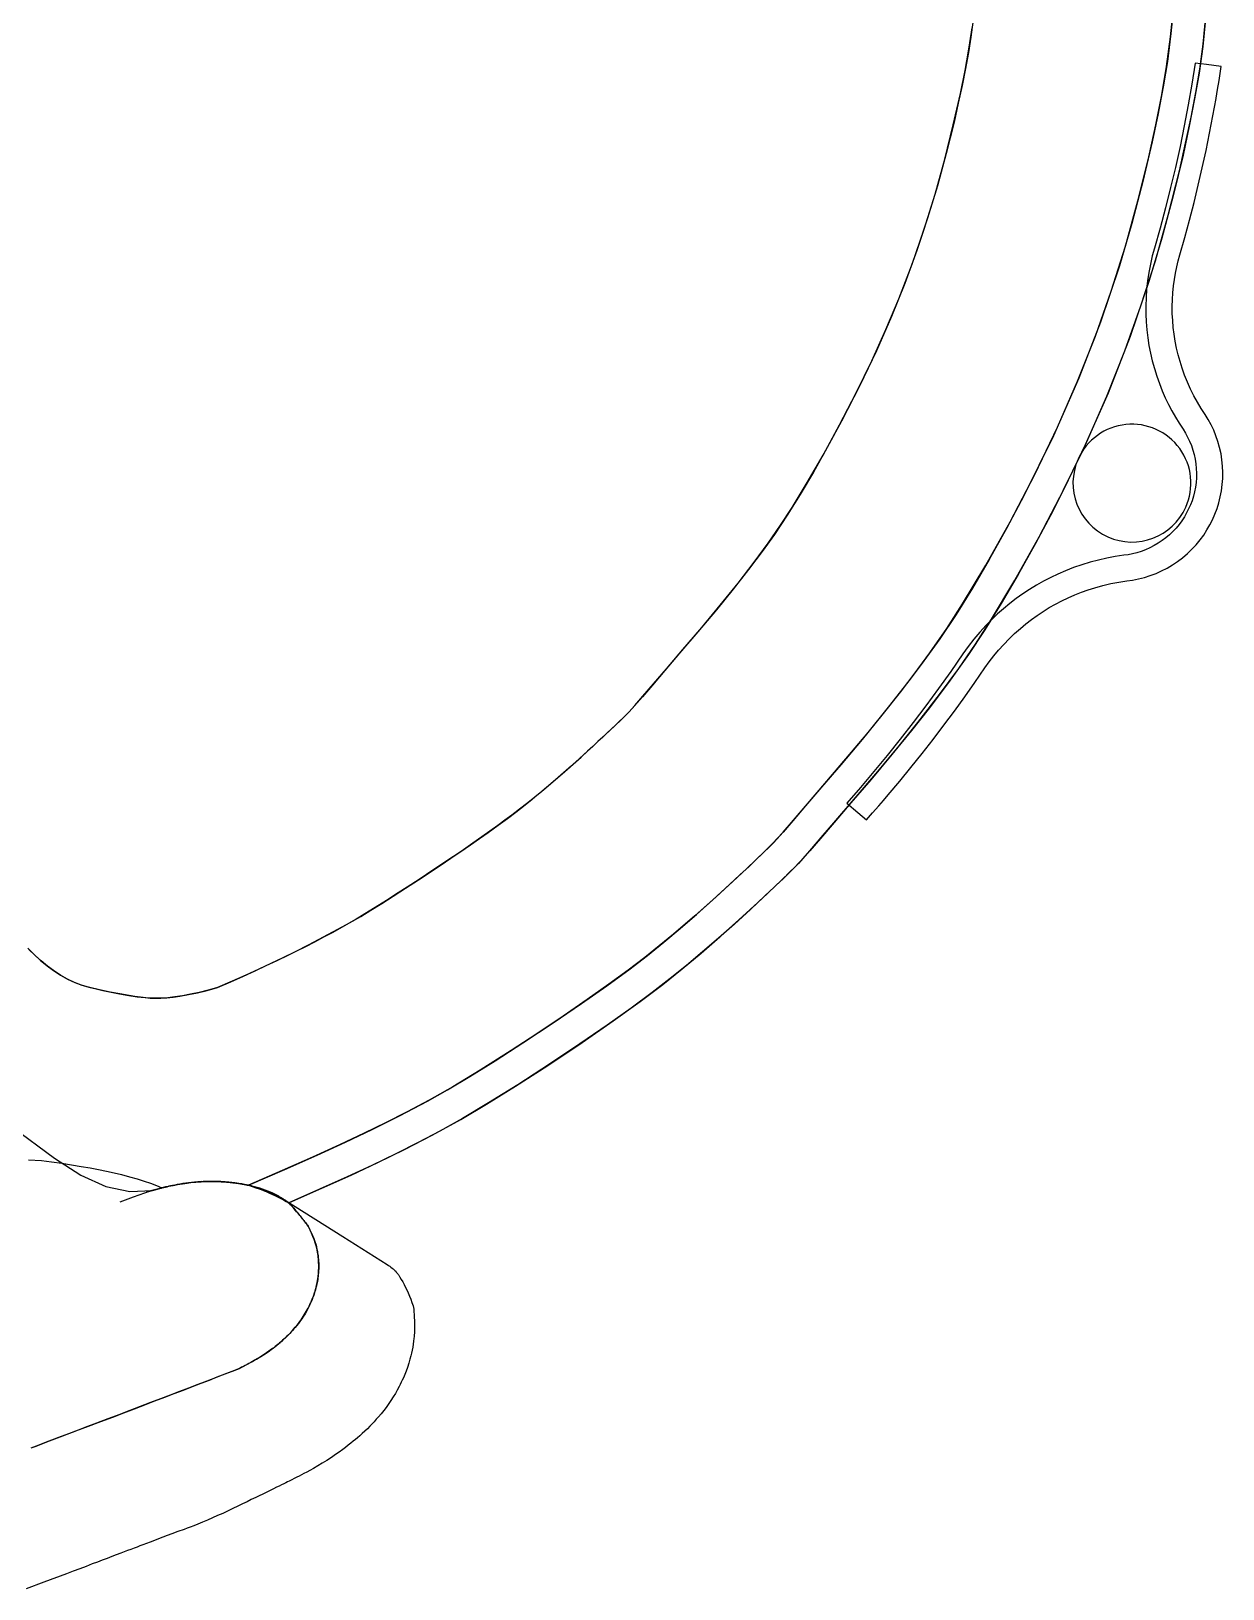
# Model space of a CAD drawing. Extents: x -120222 to -41942, y -19134 to 30932.
# Drawn here: x -98186.5 to -98000.8, y 4859.6 to 5102.5 of the extents above; entities that cross this region are included whole.
import ezdxf

# ---------------------------------------------------------------- set-up
doc = ezdxf.new("R2010")
doc.units = 0
doc.header["$LTSCALE"] = 150
doc.header["$MEASUREMENT"] = 0
doc.layers.get('0').update_dxf_attribs({"linetype": 'CONTINUOUS'})
doc.layers.add('_____', color=7, linetype='CONTINUOUS')

# ---------------------------------------------------------------- blocks, each defined once
blk = doc.blocks.new('____-462')
at = {"color": 1, "linetype": 'Continuous'}
for points in [[(-104443.52, 558.37, 0), (-104444, 553.39, 0), (-104444.55, 549.05, 0), (-104445.19, 545.11, 0), (-104445.97, 540.95, 0), (-104446.91, 536.52, 0), (-104448.37, 530.32, 0), (-104450.09, 523.76, 0), (-104452.03, 517.18, 0), (-104454.97, 508.41, 0), (-104458.35, 499.64, 0), (-104462.32, 490.64, 0), (-104466.89, 481.39, 0), (-104469.64, 476.21, 0), (-104472.33, 471.39, 0), (-104474.95, 466.92, 0), (-104477.5, 462.82, 0), (-104480.04, 459, 0), (-104482.91, 454.99, 0), (-104486.18, 450.67, 0), (-104489.04, 447.08, 0), (-104492.14, 443.29, 0), (-104495.46, 439.37, 0), (-104498.44, 435.87, 0), (-104500.94, 432.96, 0), (-104502.94, 430.63, 0), (-104504.46, 428.88, 0), (-104505.41, 427.81, 0), (-104506.01, 427.17, 0), (-104506.71, 426.46, 0), (-104507.62, 425.57, 0), (-104508.74, 424.49, 0), (-104510.06, 423.24, 0), (-104511.59, 421.81, 0), (-104514.86, 418.79, 0), (-104518.21, 415.81, 0), (-104521.53, 412.95, 0), (-104523.75, 411.11, 0), (-104526.01, 409.29, 0), (-104528.6, 407.31, 0), (-104531.59, 405.13, 0), (-104534.96, 402.75, 0), (-104538.72, 400.16, 0), (-104542.84, 397.4, 0), (-104546.82, 394.79, 0), (-104551.64, 391.74, 0), (-104555.9, 389.16, 0), (-104559.61, 387.07, 0), (-104563.04, 385.25, 0), (-104566.41, 383.52, 0), (-104569.72, 381.89, 0), (-104573.57, 380.09, 0), (-104577.79, 378.18, 0), (-104582.52, 376.08, 0), (-104587.77, 373.79, 0)], [(-104587.77, 373.79, 0), (-104582.12, 376.25, 0), (-104577.08, 378.5, 0), (-104572.63, 380.52, 0), (-104568.48, 382.49, 0), (-104564.23, 384.63, 0), (-104559.88, 386.93, 0), (-104556.77, 388.66, 0), (-104553.25, 390.75, 0), (-104549.33, 393.18, 0), (-104545, 395.98, 0), (-104540.29, 399.1, 0), (-104535.85, 402.13, 0), (-104531.92, 404.89, 0), (-104528.49, 407.39, 0), (-104525.58, 409.63, 0), (-104523.03, 411.7, 0), (-104520.49, 413.83, 0), (-104517.94, 416.04, 0), (-104515.38, 418.32, 0), (-104512.82, 420.67, 0), (-104511.19, 422.18, 0), (-104509.76, 423.52, 0), (-104508.53, 424.7, 0), (-104507.48, 425.7, 0), (-104506.63, 426.54, 0), (-104505.97, 427.21, 0), (-104505.39, 427.84, 0), (-104504.46, 428.88, 0), (-104502.84, 430.75, 0), (-104500.67, 433.27, 0), (-104497.95, 436.44, 0), (-104494.69, 440.28, 0), (-104491.21, 444.42, 0), (-104488.01, 448.35, 0), (-104484.6, 452.73, 0), (-104481.57, 456.83, 0), (-104478.93, 460.63, 0), (-104476.47, 464.45, 0), (-104472.83, 470.51, 0), (-104469.07, 477.26, 0), (-104465.23, 484.64, 0), (-104461.69, 491.99, 0), (-104458.54, 499.18, 0), (-104455.78, 506.21, 0), (-104453.31, 513.21, 0), (-104451.1, 520.24, 0), (-104449.14, 527.3, 0), (-104447.45, 534.15, 0), (-104446.34, 539.17, 0), (-104445.41, 543.86, 0), (-104444.67, 548.24, 0), (-104444.05, 552.91, 0), (-104443.52, 558.37, 0)], [(-104443.52, 558.37, 0), (-104444, 553.39, 0), (-104444.55, 549.05, 0), (-104445.19, 545.11, 0), (-104445.97, 540.95, 0), (-104446.91, 536.52, 0), (-104448.37, 530.32, 0), (-104450.09, 523.76, 0), (-104452.03, 517.18, 0), (-104454.97, 508.41, 0), (-104458.35, 499.64, 0), (-104462.32, 490.64, 0), (-104466.89, 481.39, 0), (-104469.64, 476.21, 0), (-104472.33, 471.39, 0), (-104474.95, 466.92, 0), (-104477.5, 462.82, 0), (-104480.04, 459, 0), (-104482.91, 454.99, 0), (-104486.18, 450.67, 0), (-104489.04, 447.08, 0), (-104492.14, 443.29, 0), (-104495.46, 439.37, 0), (-104498.44, 435.87, 0), (-104500.94, 432.96, 0), (-104502.94, 430.63, 0), (-104504.46, 428.88, 0), (-104505.41, 427.81, 0), (-104506.01, 427.17, 0), (-104506.71, 426.46, 0), (-104507.62, 425.57, 0), (-104508.74, 424.49, 0), (-104510.06, 423.24, 0), (-104511.59, 421.81, 0), (-104514.86, 418.79, 0), (-104518.21, 415.81, 0), (-104521.53, 412.95, 0), (-104523.75, 411.11, 0), (-104526.01, 409.29, 0), (-104528.6, 407.31, 0), (-104531.59, 405.13, 0), (-104534.96, 402.75, 0), (-104538.72, 400.16, 0), (-104542.84, 397.4, 0), (-104546.82, 394.79, 0), (-104551.64, 391.74, 0), (-104555.9, 389.16, 0), (-104559.61, 387.07, 0), (-104563.04, 385.25, 0), (-104566.41, 383.52, 0), (-104569.72, 381.89, 0), (-104573.57, 380.09, 0), (-104577.79, 378.18, 0), (-104582.52, 376.08, 0), (-104587.77, 373.79, 0)], [(-104443.52, 558.37, 0), (-104444, 553.39, 0), (-104444.55, 549.05, 0), (-104445.19, 545.11, 0), (-104445.97, 540.95, 0), (-104446.91, 536.52, 0), (-104448.37, 530.32, 0), (-104450.09, 523.76, 0), (-104452.03, 517.18, 0), (-104454.97, 508.41, 0), (-104458.35, 499.64, 0), (-104462.32, 490.64, 0), (-104466.89, 481.39, 0), (-104469.64, 476.21, 0), (-104472.33, 471.39, 0), (-104474.95, 466.92, 0), (-104477.5, 462.82, 0), (-104480.04, 459, 0), (-104482.91, 454.99, 0), (-104486.18, 450.67, 0), (-104489.04, 447.08, 0), (-104492.14, 443.29, 0), (-104495.46, 439.37, 0), (-104498.44, 435.87, 0), (-104500.94, 432.96, 0), (-104502.94, 430.63, 0), (-104504.46, 428.88, 0), (-104505.41, 427.81, 0), (-104506.01, 427.17, 0), (-104506.71, 426.46, 0), (-104507.62, 425.57, 0), (-104508.74, 424.49, 0), (-104510.06, 423.24, 0), (-104511.59, 421.81, 0), (-104514.86, 418.79, 0), (-104518.21, 415.81, 0), (-104521.53, 412.95, 0), (-104523.75, 411.11, 0), (-104526.01, 409.29, 0), (-104528.6, 407.31, 0), (-104531.59, 405.13, 0), (-104534.96, 402.75, 0), (-104538.72, 400.16, 0), (-104542.84, 397.4, 0), (-104546.82, 394.79, 0), (-104551.64, 391.74, 0), (-104555.9, 389.16, 0), (-104559.61, 387.07, 0), (-104563.04, 385.25, 0), (-104566.41, 383.52, 0), (-104569.72, 381.89, 0), (-104573.57, 380.09, 0), (-104577.79, 378.18, 0), (-104582.52, 376.08, 0), (-104587.77, 373.79, 0)], [(-104438.54, 556.18, 0), (-104439.05, 551.39, 0), (-104439.62, 547.22, 0), (-104440.31, 543.21, 0), (-104441.14, 538.94, 0), (-104442.12, 534.42, 0), (-104443.64, 528.11, 0), (-104445.4, 521.51, 0), (-104447.37, 514.91, 0), (-104450.36, 506.13, 0), (-104453.78, 497.32, 0), (-104457.78, 488.3, 0), (-104462.37, 479.04, 0), (-104465.12, 473.86, 0), (-104467.81, 469.03, 0), (-104470.44, 464.54, 0), (-104473.01, 460.4, 0), (-104475.56, 456.56, 0), (-104478.4, 452.55, 0), (-104481.64, 448.26, 0), (-104484.45, 444.69, 0), (-104487.51, 440.95, 0), (-104490.8, 437.04, 0), (-104493.89, 433.41, 0), (-104496.5, 430.36, 0), (-104498.63, 427.88, 0), (-104500.28, 425.97, 0), (-104501.37, 424.74, 0), (-104502.07, 423.98, 0), (-104502.72, 423.31, 0), (-104503.56, 422.47, 0), (-104504.6, 421.46, 0), (-104505.84, 420.28, 0), (-104507.27, 418.94, 0), (-104509.55, 416.81, 0), (-104512.04, 414.53, 0), (-104514.53, 412.32, 0), (-104517.01, 410.17, 0), (-104519.52, 408.06, 0), (-104522.04, 406.01, 0), (-104524.85, 403.83, 0), (-104528.13, 401.41, 0), (-104531.88, 398.75, 0), (-104536.11, 395.85, 0), (-104540.72, 392.76, 0), (-104545.79, 389.47, 0), (-104550.35, 386.62, 0), (-104554.4, 384.22, 0), (-104557.96, 382.25, 0), (-104561.35, 380.46, 0), (-104564.68, 378.76, 0), (-104568.53, 376.89, 0), (-104572.39, 375.1, 0), (-104576.69, 373.16, 0), (-104581.49, 371.04, 0)], [(-104581.49, 371.04, 0), (-104576.33, 373.32, 0), (-104571.75, 375.39, 0), (-104567.62, 377.33, 0), (-104563.43, 379.39, 0), (-104559.15, 381.61, 0), (-104554.69, 384.05, 0), (-104550.69, 386.42, 0), (-104546.17, 389.23, 0), (-104541.13, 392.49, 0), (-104535.77, 396.08, 0), (-104530.93, 399.42, 0), (-104526.73, 402.43, 0), (-104523.17, 405.11, 0), (-104520.17, 407.52, 0), (-104517.24, 409.98, 0), (-104514.29, 412.53, 0), (-104511.33, 415.18, 0), (-104508.41, 417.87, 0), (-104506.89, 419.29, 0), (-104505.56, 420.55, 0), (-104504.4, 421.65, 0), (-104503.43, 422.6, 0), (-104502.64, 423.38, 0), (-104502.03, 424.02, 0), (-104501.34, 424.77, 0), (-104500.28, 425.97, 0), (-104498.52, 428.01, 0), (-104496.22, 430.68, 0), (-104493.38, 434, 0), (-104490.01, 437.96, 0), (-104486.59, 442.06, 0), (-104483.44, 445.96, 0), (-104480.07, 450.31, 0), (-104477.08, 454.38, 0), (-104474.45, 458.19, 0), (-104471.97, 462.05, 0), (-104468.32, 468.15, 0), (-104464.55, 474.92, 0), (-104460.7, 482.29, 0), (-104457.15, 489.65, 0), (-104453.97, 496.86, 0), (-104451.17, 503.92, 0), (-104448.67, 510.94, 0), (-104446.42, 517.98, 0), (-104444.42, 525.06, 0), (-104442.68, 532.01, 0), (-104441.71, 536.29, 0), (-104440.85, 540.36, 0), (-104440.12, 544.21, 0), (-104439.52, 547.86, 0), (-104439, 551.76, 0), (-104438.54, 556.18, 0)], [(-104528.42, 447.63, 0), (-104527.56, 448.61, 0), (-104526.3, 450.06, 0), (-104524.65, 451.97, 0), (-104522.62, 454.34, 0), (-104520.07, 457.33, 0), (-104517.13, 460.79, 0), (-104514.26, 464.24, 0), (-104511.47, 467.71, 0), (-104508.97, 470.94, 0), (-104506.76, 473.95, 0), (-104504.83, 476.73, 0), (-104503.05, 479.48, 0), (-104500.68, 483.37, 0), (-104498.22, 487.66, 0), (-104495.66, 492.36, 0), (-104493.05, 497.39, 0), (-104490.63, 502.37, 0), (-104488.42, 507.25, 0), (-104486.42, 512.01, 0), (-104484.35, 517.46, 0), (-104482.47, 522.89, 0), (-104480.77, 528.35, 0), (-104479.25, 533.82, 0), (-104477.92, 539.15, 0), (-104476.8, 544.07, 0), (-104476.07, 547.66, 0), (-104475.48, 550.99, 0), (-104474.99, 554.28, 0)], [(-104474.84, 555.52, 0), (-104475.19, 552.86, 0), (-104475.56, 550.46, 0), (-104476.01, 547.96, 0), (-104476.54, 545.31, 0), (-104477.14, 542.53, 0), (-104477.81, 539.6, 0), (-104479.02, 534.71, 0), (-104480.39, 529.64, 0), (-104481.92, 524.59, 0), (-104483.6, 519.55, 0), (-104485.47, 514.44, 0), (-104487.55, 509.26, 0), (-104489.9, 503.94, 0), (-104492.5, 498.5, 0), (-104495.35, 492.95, 0), (-104497.57, 488.83, 0), (-104499.72, 485.01, 0), (-104501.8, 481.49, 0), (-104503.81, 478.28, 0), (-104505.81, 475.29, 0), (-104507.71, 472.64, 0), (-104509.85, 469.8, 0), (-104512.23, 466.75, 0), (-104514.85, 463.52, 0), (-104517.72, 460.09, 0), (-104520.57, 456.75, 0), (-104522.87, 454.05, 0), (-104524.81, 451.79, 0), (-104526.38, 449.96, 0), (-104527.59, 448.58, 0), (-104528.42, 447.63, 0)], [(-104624.6, 382.91, 0), (-104618.02, 378.02, 0), (-104613.92, 375.34, 0), (-104610, 373.59, 0), (-104606.26, 372.81, 0), (-104602.72, 372.99, 0)], [(-104440.24, 548.79, 0), (-104440.75, 545.52, 0), (-104441.32, 542.26, 0), (-104441.93, 539.01, 0), (-104442.59, 535.76, 0), (-104443.31, 532.53, 0), (-104444.05, 529.37, 0), (-104444.84, 526.21, 0), (-104445.68, 523.07, 0), (-104446.57, 519.95, 0)], [(-104436.15, 548.28, 0), (-104438.44, 548.56, 0), (-104440.24, 548.79, 0)], [(-104436.95, 543.31, 0), (-104436.72, 544.7, 0), (-104436.49, 546.09, 0), (-104436.32, 547.18, 0), (-104436.15, 548.28, 0)], [(-104442.6, 518.91, 0), (-104441.83, 521.61, 0), (-104441.1, 524.31, 0), (-104440.4, 527.03, 0), (-104439.74, 529.75, 0), (-104439.11, 532.48, 0), (-104438.52, 535.17, 0), (-104437.97, 537.87, 0), (-104437.45, 540.57, 0), (-104436.96, 543.28, 0)], [(-104436.96, 543.28, 0), (-104436.96, 543.29, 0), (-104436.95, 543.31, 0)], [(-104446.57, 519.95, 0), (-104446.91, 518.71, 0), (-104447.2, 517.44, 0), (-104447.45, 516.16, 0), (-104447.64, 514.86, 0), (-104447.79, 513.55, 0), (-104447.88, 512.22, 0), (-104447.93, 510.88, 0), (-104447.92, 509.66, 0), (-104447.86, 508.43, 0), (-104447.76, 507.2, 0), (-104447.62, 505.97, 0), (-104447.43, 504.75, 0), (-104447.19, 503.54, 0), (-104446.91, 502.34, 0), (-104446.59, 501.15, 0), (-104446.22, 499.98, 0), (-104445.81, 498.83, 0), (-104445.36, 497.69, 0), (-104444.88, 496.58, 0), (-104444.38, 495.56, 0), (-104443.86, 494.55, 0), (-104443.3, 493.57, 0), (-104442.71, 492.62, 0), (-104442.1, 491.69, 0)], [(-104438.66, 493.98, 0), (-104439.28, 494.93, 0), (-104439.87, 495.91, 0), (-104440.43, 496.92, 0), (-104440.95, 497.96, 0), (-104441.43, 499.02, 0), (-104441.87, 500.11, 0), (-104442.26, 501.22, 0), (-104442.59, 502.25, 0), (-104442.88, 503.3, 0), (-104443.13, 504.35, 0), (-104443.34, 505.42, 0), (-104443.51, 506.5, 0), (-104443.64, 507.58, 0), (-104443.73, 508.66, 0), (-104443.79, 509.75, 0), (-104443.8, 510.83, 0), (-104443.77, 511.91, 0), (-104443.7, 512.99, 0), (-104443.6, 514.05, 0), (-104443.46, 515.05, 0), (-104443.29, 516.03, 0), (-104443.09, 517.01, 0), (-104442.86, 517.97, 0), (-104442.6, 518.91, 0)], [(-104450.9, 468.04, 0), (-104449.98, 468.17, 0), (-104449.06, 468.35, 0), (-104448.14, 468.58, 0), (-104447.22, 468.87, 0), (-104446.32, 469.21, 0), (-104445.45, 469.6, 0), (-104444.6, 470.04, 0), (-104443.77, 470.53, 0), (-104442.97, 471.07, 0), (-104442.18, 471.66, 0), (-104441.44, 472.3, 0), (-104440.73, 472.98, 0), (-104440.07, 473.69, 0), (-104439.46, 474.44, 0), (-104438.9, 475.19, 0), (-104438.39, 475.98, 0), (-104437.93, 476.77, 0), (-104437.52, 477.59, 0), (-104437.15, 478.43, 0), (-104436.82, 479.31, 0), (-104436.54, 480.22, 0), (-104436.31, 481.15, 0), (-104436.13, 482.1, 0), (-104436, 483.05, 0), (-104435.93, 484, 0), (-104435.92, 484.97, 0), (-104435.95, 485.93, 0), (-104436.05, 486.91, 0), (-104436.2, 487.88, 0), (-104436.41, 488.83, 0), (-104436.67, 489.77, 0), (-104436.99, 490.68, 0), (-104437.34, 491.55, 0), (-104437.74, 492.39, 0), (-104438.18, 493.2, 0), (-104438.66, 493.98, 0)], [(-104442.1, 491.69, 0), (-104441.73, 491.09, 0), (-104441.4, 490.47, 0), (-104441.09, 489.81, 0), (-104440.82, 489.14, 0), (-104440.58, 488.45, 0), (-104440.39, 487.75, 0), (-104440.24, 487.04, 0), (-104440.13, 486.32, 0), (-104440.05, 485.59, 0), (-104440.02, 484.85, 0), (-104440.04, 484.1, 0), (-104440.09, 483.37, 0), (-104440.19, 482.64, 0), (-104440.33, 481.92, 0), (-104440.51, 481.23, 0), (-104440.72, 480.55, 0), (-104440.97, 479.9, 0), (-104441.24, 479.27, 0), (-104441.56, 478.64, 0), (-104441.91, 478.03, 0), (-104442.31, 477.43, 0), (-104442.74, 476.84, 0), (-104443.21, 476.28, 0), (-104443.7, 475.75, 0), (-104444.23, 475.25, 0), (-104444.78, 474.77, 0), (-104445.37, 474.33, 0), (-104445.98, 473.92, 0), (-104446.62, 473.54, 0), (-104447.28, 473.2, 0), (-104447.96, 472.91, 0), (-104448.64, 472.65, 0), (-104449.32, 472.44, 0), (-104450.01, 472.26, 0), (-104450.69, 472.13, 0), (-104451.37, 472.04, 0)], [(-104451.37, 472.04, 0), (-104452.68, 471.84, 0), (-104453.99, 471.59, 0), (-104455.3, 471.3, 0), (-104456.6, 470.95, 0), (-104457.9, 470.55, 0), (-104459.18, 470.11, 0), (-104460.46, 469.61, 0), (-104461.61, 469.11, 0), (-104462.74, 468.57, 0), (-104463.86, 467.98, 0), (-104464.96, 467.36, 0), (-104466.04, 466.7, 0), (-104467.09, 466.01, 0), (-104468.12, 465.28, 0), (-104469.12, 464.51, 0), (-104470.09, 463.71, 0), (-104471.03, 462.88, 0), (-104471.93, 462.02, 0), (-104472.81, 461.13, 0), (-104473.79, 460.06, 0), (-104474.72, 458.95, 0), (-104475.61, 457.81, 0), (-104476.44, 456.65, 0)], [(-104473.01, 454.46, 0), (-104472.33, 455.41, 0), (-104471.62, 456.34, 0), (-104470.86, 457.25, 0), (-104470.07, 458.14, 0), (-104469.24, 459, 0), (-104468.37, 459.83, 0), (-104467.47, 460.64, 0), (-104466.62, 461.34, 0), (-104465.74, 462.02, 0), (-104464.84, 462.67, 0), (-104463.91, 463.29, 0), (-104462.96, 463.87, 0), (-104461.99, 464.42, 0), (-104461.01, 464.94, 0), (-104460.01, 465.42, 0), (-104458.99, 465.86, 0), (-104457.96, 466.27, 0), (-104456.92, 466.64, 0), (-104455.88, 466.97, 0), (-104454.64, 467.32, 0), (-104453.39, 467.61, 0), (-104452.14, 467.85, 0), (-104450.9, 468.04, 0)], [(-104476.44, 456.65, 0), (-104478.31, 453.93, 0), (-104480.23, 451.24, 0), (-104482.18, 448.58, 0), (-104484.17, 445.94, 0), (-104486.2, 443.34, 0), (-104488.24, 440.81, 0), (-104490.3, 438.31, 0), (-104492.4, 435.84, 0), (-104494.54, 433.4, 0)], [(-104488.07, 434.67, 0), (-104486.28, 436.8, 0), (-104484.52, 438.96, 0), (-104482.78, 441.14, 0), (-104481.06, 443.33, 0), (-104479.38, 445.55, 0), (-104477.74, 447.75, 0), (-104476.14, 449.97, 0), (-104474.56, 452.2, 0), (-104473.01, 454.46, 0)], [(-104592.58, 404.61, 0), (-104590.51, 405.53, 0), (-104588.55, 406.41, 0), (-104586.72, 407.24, 0), (-104585, 408.04, 0), (-104583.3, 408.84, 0), (-104581.58, 409.67, 0), (-104580.22, 410.35, 0), (-104578.83, 411.05, 0), (-104577.43, 411.77, 0), (-104576.02, 412.51, 0), (-104574.59, 413.28, 0), (-104573.12, 414.08, 0), (-104571.76, 414.86, 0), (-104570.28, 415.73, 0), (-104568.7, 416.69, 0), (-104567.01, 417.74, 0), (-104565.2, 418.88, 0), (-104563.29, 420.11, 0), (-104561.27, 421.43, 0), (-104559.6, 422.53, 0), (-104557.89, 423.67, 0), (-104556.24, 424.79, 0), (-104554.66, 425.86, 0), (-104553.17, 426.88, 0), (-104551.76, 427.87, 0), (-104550.43, 428.8, 0), (-104548.86, 429.94, 0), (-104547.41, 430.99, 0), (-104546.1, 431.98, 0), (-104544.92, 432.9, 0), (-104543.86, 433.75, 0), (-104542.81, 434.61, 0), (-104541.77, 435.48, 0), (-104538.86, 437.96, 0), (-104535.93, 440.57, 0), (-104534.95, 441.47, 0), (-104533.96, 442.38, 0), (-104533.04, 443.23, 0), (-104532.2, 444.02, 0), (-104531.42, 444.75, 0), (-104530.72, 445.41, 0), (-104529.99, 446.1, 0), (-104529.37, 446.7, 0), (-104528.84, 447.21, 0), (-104528.42, 447.63, 0)], [(-104528.42, 447.63, 0), (-104528.81, 447.24, 0), (-104529.28, 446.78, 0), (-104529.84, 446.24, 0), (-104530.49, 445.63, 0), (-104531.22, 444.93, 0), (-104531.86, 444.33, 0), (-104532.56, 443.68, 0), (-104533.31, 442.99, 0), (-104534.11, 442.24, 0), (-104534.95, 441.47, 0), (-104537.45, 439.21, 0), (-104539.93, 437.04, 0), (-104542.38, 434.96, 0), (-104543.41, 434.12, 0), (-104544.43, 433.29, 0), (-104545.53, 432.42, 0), (-104546.75, 431.49, 0), (-104547.8, 430.71, 0), (-104548.93, 429.88, 0), (-104550.14, 429.02, 0), (-104551.42, 428.11, 0), (-104552.81, 427.14, 0), (-104554.28, 426.12, 0), (-104555.83, 425.06, 0), (-104557.47, 423.96, 0), (-104559.17, 422.82, 0), (-104560.86, 421.7, 0), (-104562.47, 420.64, 0), (-104564.43, 419.37, 0), (-104566.28, 418.2, 0), (-104568.01, 417.11, 0), (-104569.64, 416.11, 0), (-104571.16, 415.21, 0), (-104572.57, 414.39, 0), (-104573.88, 413.67, 0), (-104576.13, 412.46, 0), (-104578.34, 411.3, 0), (-104580.52, 410.2, 0), (-104582.43, 409.26, 0), (-104584.3, 408.36, 0), (-104586.18, 407.49, 0), (-104588.17, 406.58, 0), (-104590.3, 405.62, 0), (-104592.58, 404.61, 0)], [(-104494.54, 433.4, 0), (-104492.8, 431.94, 0), (-104491.44, 430.79, 0)], [(-104491.44, 430.79, 0), (-104490.49, 431.87, 0), (-104489.54, 432.95, 0), (-104488.81, 433.81, 0), (-104488.07, 434.67, 0)], [(-104622.16, 410.76, 0), (-104621.17, 409.76, 0), (-104620.17, 408.85, 0), (-104619.17, 408.01, 0), (-104618.15, 407.26, 0), (-104617.06, 406.55, 0), (-104615.97, 405.94, 0), (-104614.86, 405.42, 0), (-104613.75, 404.99, 0), (-104612.63, 404.66, 0), (-104611.52, 404.4, 0), (-104610.45, 404.16, 0), (-104609.42, 403.94, 0), (-104607.88, 403.63, 0), (-104606.44, 403.38, 0), (-104605.1, 403.19, 0), (-104603.85, 403.05, 0), (-104603.07, 402.98, 0), (-104602.28, 402.95, 0), (-104601.43, 402.96, 0), (-104600.5, 403.02, 0), (-104599.51, 403.13, 0), (-104598.46, 403.28, 0), (-104597.13, 403.52, 0), (-104595.7, 403.82, 0), (-104594.19, 404.18, 0), (-104592.58, 404.61, 0)], [(-104592.58, 404.61, 0), (-104594.07, 404.21, 0), (-104595.48, 403.87, 0), (-104596.82, 403.58, 0), (-104598.07, 403.34, 0), (-104599.25, 403.16, 0), (-104600.34, 403.04, 0), (-104601.36, 402.97, 0), (-104602.22, 402.95, 0), (-104603.02, 402.98, 0), (-104603.79, 403.04, 0), (-104604.6, 403.13, 0), (-104605.46, 403.24, 0), (-104606.37, 403.37, 0), (-104607.8, 403.62, 0), (-104609.34, 403.92, 0), (-104610.97, 404.27, 0), (-104612.7, 404.68, 0), (-104613.8, 405.01, 0), (-104614.9, 405.43, 0), (-104615.99, 405.95, 0), (-104617.08, 406.56, 0), (-104618.15, 407.26, 0), (-104619.12, 407.98, 0), (-104620.08, 408.77, 0), (-104621.03, 409.63, 0), (-104621.98, 410.58, 0)], [(-104622.06, 377.78, 0), (-104620.05, 377.63, 0), (-104618.46, 377.45, 0), (-104616.87, 377.22, 0), (-104615.33, 376.98, 0), (-104613.86, 376.74, 0), (-104612.45, 376.49, 0), (-104611.13, 376.24, 0), (-104609.88, 375.98, 0), (-104608.68, 375.72, 0), (-104607.55, 375.45, 0), (-104606.29, 375.13, 0), (-104605.11, 374.79, 0), (-104604.02, 374.45, 0), (-104603.02, 374.1, 0), (-104602.11, 373.74, 0), (-104601.29, 373.37, 0)], [(-104603.66, 372.73, 0), (-104603, 372.91, 0), (-104602.31, 373.1, 0), (-104601.61, 373.29, 0), (-104601.34, 373.36, 0), (-104601.07, 373.42, 0), (-104600.79, 373.49, 0), (-104600.51, 373.56, 0), (-104600.21, 373.63, 0), (-104599.89, 373.7, 0), (-104599.57, 373.76, 0), (-104599.23, 373.83, 0), (-104598.85, 373.9, 0), (-104598.46, 373.97, 0), (-104598.05, 374.03, 0), (-104597.67, 374.09, 0), (-104597.31, 374.14, 0), (-104596.84, 374.2, 0), (-104596.4, 374.25, 0), (-104595.96, 374.29, 0), (-104595.48, 374.33, 0), (-104595.13, 374.35, 0), (-104594.76, 374.37, 0), (-104594.4, 374.39, 0), (-104594.06, 374.4, 0), (-104593.83, 374.4, 0), (-104593.62, 374.4, 0), (-104593.43, 374.4, 0), (-104593.28, 374.4, 0), (-104593.13, 374.39, 0), (-104592.95, 374.39, 0), (-104592.75, 374.38, 0), (-104592.53, 374.38, 0), (-104592.27, 374.37, 0), (-104592, 374.35, 0), (-104591.21, 374.29, 0), (-104590.4, 374.21, 0), (-104589.58, 374.11, 0), (-104588.76, 373.98, 0), (-104588.42, 373.92, 0), (-104588.07, 373.85, 0), (-104587.73, 373.78, 0), (-104587.42, 373.71, 0), (-104587.14, 373.64, 0), (-104586.89, 373.58, 0), (-104586.68, 373.52, 0), (-104586.48, 373.47, 0), (-104586.3, 373.41, 0), (-104586.11, 373.36, 0), (-104585.92, 373.3, 0), (-104585.73, 373.24, 0), (-104585.17, 373.04, 0), (-104584.63, 372.84, 0), (-104584.12, 372.61, 0), (-104583.87, 372.5, 0), (-104583.61, 372.37, 0), (-104583.36, 372.24, 0), (-104583.1, 372.1, 0), (-104582.85, 371.96, 0), (-104582.61, 371.81, 0), (-104582.45, 371.71, 0), (-104582.31, 371.62, 0), (-104582.2, 371.54, 0), (-104582.11, 371.48, 0), (-104582.01, 371.41, 0), (-104581.92, 371.34, 0)], [(-104603.66, 372.73, 0), (-104602.95, 372.93, 0), (-104602.21, 373.13, 0), (-104601.47, 373.32, 0), (-104601.22, 373.39, 0), (-104600.97, 373.45, 0), (-104600.71, 373.51, 0), (-104600.45, 373.57, 0), (-104600.18, 373.63, 0), (-104599.87, 373.7, 0), (-104599.53, 373.77, 0), (-104599.21, 373.84, 0), (-104598.86, 373.9, 0), (-104598.49, 373.96, 0), (-104598.11, 374.03, 0), (-104597.74, 374.08, 0), (-104597.4, 374.13, 0), (-104597.08, 374.17, 0), (-104596.77, 374.21, 0), (-104596.39, 374.25, 0), (-104596.01, 374.29, 0), (-104595.61, 374.32, 0), (-104595.19, 374.35, 0), (-104594.75, 374.37, 0), (-104594.43, 374.39, 0), (-104594.14, 374.39, 0), (-104593.88, 374.4, 0), (-104593.64, 374.4, 0), (-104593.44, 374.4, 0), (-104593.31, 374.4, 0), (-104593.2, 374.4, 0), (-104593.08, 374.39, 0), (-104592.95, 374.39, 0), (-104592.81, 374.39, 0), (-104592.58, 374.38, 0), (-104592.31, 374.37, 0), (-104592.02, 374.35, 0), (-104591.7, 374.33, 0), (-104591.39, 374.31, 0), (-104591.07, 374.28, 0), (-104590.64, 374.24, 0), (-104590.2, 374.19, 0), (-104589.76, 374.14, 0), (-104589.33, 374.07, 0), (-104588.88, 374, 0), (-104588.44, 373.92, 0), (-104587.99, 373.83, 0), (-104587.55, 373.74, 0), (-104587.23, 373.67, 0), (-104586.96, 373.6, 0), (-104586.72, 373.53, 0), (-104586.52, 373.48, 0), (-104586.34, 373.43, 0), (-104586.16, 373.37, 0), (-104585.98, 373.32, 0), (-104585.47, 373.15, 0), (-104584.97, 372.97, 0), (-104584.41, 372.74, 0), (-104583.87, 372.5, 0), (-104583.32, 372.22, 0), (-104583.12, 372.11, 0), (-104582.91, 371.99, 0), (-104582.71, 371.87, 0), (-104582.53, 371.76, 0), (-104582.38, 371.66, 0), (-104582.26, 371.58, 0), (-104582.15, 371.51, 0), (-104582.06, 371.44, 0), (-104581.9, 371.34, 0), (-104581.75, 371.23, 0), (-104581.59, 371.11, 0), (-104581.4, 370.97, 0)], [(-104603.66, 372.73, 0), (-104603, 372.91, 0), (-104602.31, 373.1, 0), (-104601.61, 373.29, 0), (-104601.34, 373.36, 0), (-104601.07, 373.42, 0), (-104600.79, 373.49, 0), (-104600.51, 373.56, 0), (-104600.21, 373.63, 0), (-104599.89, 373.7, 0), (-104599.57, 373.76, 0), (-104599.23, 373.83, 0), (-104598.85, 373.9, 0), (-104598.46, 373.97, 0), (-104598.05, 374.03, 0), (-104597.67, 374.09, 0), (-104597.31, 374.14, 0), (-104596.84, 374.2, 0), (-104596.4, 374.25, 0), (-104595.96, 374.29, 0), (-104595.48, 374.33, 0), (-104595.13, 374.35, 0), (-104594.76, 374.37, 0), (-104594.4, 374.39, 0), (-104594.06, 374.4, 0), (-104593.83, 374.4, 0), (-104593.62, 374.4, 0), (-104593.43, 374.4, 0), (-104593.28, 374.4, 0), (-104593.13, 374.39, 0), (-104592.95, 374.39, 0), (-104592.75, 374.38, 0), (-104592.53, 374.38, 0), (-104592.27, 374.37, 0), (-104592, 374.35, 0), (-104591.21, 374.29, 0), (-104590.4, 374.21, 0), (-104589.58, 374.11, 0), (-104588.76, 373.98, 0), (-104588.42, 373.92, 0), (-104588.07, 373.85, 0), (-104587.73, 373.78, 0), (-104587.42, 373.71, 0), (-104587.14, 373.64, 0), (-104586.89, 373.58, 0), (-104586.68, 373.52, 0), (-104586.48, 373.47, 0), (-104586.3, 373.41, 0), (-104586.11, 373.36, 0), (-104585.92, 373.3, 0), (-104585.73, 373.24, 0), (-104585.17, 373.04, 0), (-104584.63, 372.84, 0), (-104584.12, 372.61, 0), (-104583.87, 372.5, 0), (-104583.61, 372.37, 0), (-104583.36, 372.24, 0), (-104583.1, 372.1, 0), (-104582.85, 371.96, 0), (-104582.61, 371.81, 0), (-104582.45, 371.71, 0), (-104582.31, 371.62, 0), (-104582.2, 371.54, 0), (-104582.11, 371.48, 0), (-104582.01, 371.41, 0), (-104581.92, 371.34, 0)], [(-104581.4, 370.97, 0), (-104581.61, 371.13, 0), (-104581.8, 371.26, 0), (-104581.97, 371.39, 0), (-104582.15, 371.51, 0), (-104582.25, 371.57, 0), (-104582.36, 371.65, 0), (-104582.51, 371.74, 0), (-104582.67, 371.85, 0), (-104582.86, 371.96, 0), (-104583.05, 372.07, 0), (-104583.57, 372.35, 0), (-104584.09, 372.6, 0), (-104584.61, 372.83, 0), (-104585.16, 373.04, 0), (-104585.58, 373.19, 0), (-104586.02, 373.33, 0), (-104586.44, 373.46, 0), (-104586.61, 373.5, 0), (-104586.81, 373.56, 0), (-104587.04, 373.62, 0), (-104587.3, 373.68, 0), (-104587.59, 373.75, 0), (-104587.92, 373.82, 0), (-104588.82, 373.99, 0), (-104589.7, 374.13, 0), (-104590.57, 374.23, 0), (-104591.43, 374.31, 0), (-104591.77, 374.34, 0), (-104592.1, 374.36, 0), (-104592.41, 374.37, 0), (-104592.68, 374.38, 0), (-104592.87, 374.39, 0), (-104593.04, 374.39, 0), (-104593.19, 374.4, 0), (-104593.33, 374.4, 0), (-104593.5, 374.4, 0), (-104593.72, 374.4, 0), (-104593.96, 374.4, 0), (-104594.24, 374.39, 0), (-104594.54, 374.38, 0), (-104594.85, 374.37, 0), (-104595.17, 374.35, 0), (-104595.69, 374.31, 0), (-104596.19, 374.27, 0), (-104596.65, 374.22, 0), (-104597.14, 374.16, 0), (-104597.55, 374.11, 0), (-104597.98, 374.05, 0), (-104598.45, 373.97, 0), (-104598.9, 373.89, 0), (-104599.27, 373.82, 0), (-104599.61, 373.76, 0), (-104599.91, 373.69, 0), (-104600.19, 373.63, 0), (-104600.44, 373.57, 0), (-104600.68, 373.52, 0), (-104601.77, 373.25, 0), (-104602.41, 373.07, 0), (-104603.05, 372.9, 0), (-104603.66, 372.73, 0)], [(-104595.13, 374.36, 0), (-104597.16, 374.11, 0), (-104598.75, 373.92, 0)], [(-104591.6, 374.33, 0), (-104593.58, 374.34, 0), (-104595.13, 374.36, 0)], [(-104589.9, 374.15, 0), (-104590.85, 374.25, 0), (-104591.6, 374.33, 0)], [(-104587.77, 373.79, 0), (-104588.96, 373.99, 0), (-104589.9, 374.15, 0)], [(-104603.07, 372.89, 0), (-104605.74, 371.91, 0), (-104607.83, 371.13, 0)], [(-104601.29, 373.37, 0), (-104602.29, 373.1, 0), (-104603.07, 372.89, 0)], [(-104602.72, 372.99, 0), (-104602.92, 372.93, 0), (-104603.07, 372.89, 0)], [(-104598.75, 373.92, 0), (-104600.18, 373.61, 0), (-104601.29, 373.37, 0)], [(-104581.49, 371.04, 0), (-104581.93, 371.29, 0), (-104582.37, 371.54, 0), (-104582.83, 371.78, 0), (-104583.3, 372.02, 0), (-104583.78, 372.25, 0), (-104584.27, 372.47, 0), (-104584.78, 372.69, 0), (-104585.25, 372.88, 0), (-104585.74, 373.07, 0), (-104586.23, 373.26, 0), (-104586.73, 373.44, 0), (-104587.25, 373.62, 0), (-104587.77, 373.79, 0)], [(-104587.77, 373.79, 0), (-104587.2, 373.6, 0), (-104586.64, 373.41, 0), (-104586.09, 373.21, 0), (-104585.56, 373.01, 0), (-104585.04, 372.8, 0), (-104584.52, 372.58, 0), (-104584.02, 372.36, 0), (-104583.58, 372.15, 0), (-104583.14, 371.94, 0), (-104582.71, 371.72, 0), (-104582.3, 371.5, 0), (-104581.89, 371.27, 0), (-104581.49, 371.04, 0)], [(-104581.92, 371.34, 0), (-104573.09, 365.8, 0), (-104566.15, 361.44, 0)], [(-104581.4, 370.97, 0), (-104581.18, 370.73, 0), (-104580.97, 370.49, 0), (-104580.77, 370.25, 0), (-104580.57, 370.03, 0), (-104580.38, 369.8, 0), (-104580.19, 369.59, 0), (-104580.03, 369.39, 0), (-104579.86, 369.19, 0), (-104579.71, 369, 0), (-104579.56, 368.82, 0), (-104579.41, 368.64, 0), (-104579.28, 368.47, 0), (-104579.14, 368.3, 0), (-104579.02, 368.14, 0), (-104578.9, 367.98, 0), (-104578.78, 367.83, 0), (-104578.68, 367.69, 0), (-104578.58, 367.55, 0), (-104578.48, 367.42, 0), (-104578.4, 367.29, 0)], [(-104578.4, 367.29, 0), (-104578.49, 367.43, 0), (-104578.59, 367.57, 0), (-104578.7, 367.72, 0), (-104578.82, 367.88, 0), (-104578.94, 368.04, 0), (-104579.07, 368.21, 0), (-104579.2, 368.38, 0), (-104579.34, 368.55, 0), (-104579.48, 368.72, 0), (-104579.62, 368.9, 0), (-104579.77, 369.09, 0), (-104579.93, 369.28, 0), (-104580.1, 369.47, 0), (-104580.27, 369.67, 0), (-104580.45, 369.88, 0), (-104580.63, 370.09, 0), (-104580.81, 370.31, 0), (-104581, 370.52, 0), (-104581.2, 370.75, 0), (-104581.4, 370.97, 0)], [(-104578.4, 367.29, 0), (-104578.19, 366.86, 0), (-104577.99, 366.41, 0), (-104577.79, 365.96, 0), (-104577.6, 365.5, 0), (-104577.43, 365.04, 0), (-104577.29, 364.6, 0), (-104577.19, 364.23, 0), (-104577.15, 364.07, 0), (-104577.11, 363.89, 0), (-104577.07, 363.69, 0), (-104577.03, 363.48, 0), (-104576.99, 363.26, 0), (-104576.96, 363.04, 0), (-104576.93, 362.8, 0), (-104576.9, 362.53, 0), (-104576.87, 362.23, 0), (-104576.85, 361.93, 0), (-104576.83, 361.63, 0), (-104576.83, 361.33, 0), (-104576.83, 361.03, 0), (-104576.83, 360.74, 0), (-104576.84, 360.45, 0), (-104576.86, 360.16, 0), (-104576.89, 359.87, 0), (-104576.92, 359.6, 0), (-104576.95, 359.34, 0), (-104576.98, 359.08, 0), (-104577.03, 358.78, 0), (-104577.1, 358.44, 0), (-104577.18, 358.1, 0), (-104577.25, 357.78, 0), (-104577.33, 357.48, 0), (-104577.41, 357.22, 0), (-104577.48, 357, 0), (-104577.54, 356.81, 0), (-104577.61, 356.61, 0), (-104577.68, 356.41, 0), (-104577.77, 356.18, 0), (-104577.87, 355.92, 0), (-104577.99, 355.63, 0), (-104578.2, 355.18, 0), (-104578.41, 354.75, 0), (-104578.64, 354.32, 0), (-104578.96, 353.75, 0), (-104579.32, 353.2, 0), (-104579.46, 352.98, 0), (-104579.61, 352.76, 0), (-104579.79, 352.52, 0), (-104579.98, 352.25, 0), (-104580.24, 351.93, 0), (-104580.48, 351.63, 0), (-104580.7, 351.38, 0), (-104580.91, 351.14, 0), (-104581.12, 350.91, 0), (-104581.33, 350.68, 0), (-104581.55, 350.46, 0), (-104581.77, 350.24, 0), (-104581.99, 350.03, 0), (-104582.22, 349.82, 0), (-104582.45, 349.61, 0), (-104582.7, 349.39, 0), (-104582.92, 349.2, 0), (-104583.16, 349, 0), (-104583.4, 348.8, 0), (-104583.63, 348.62, 0), (-104583.84, 348.46, 0), (-104584.04, 348.31, 0), (-104584.97, 347.65, 0), (-104585.9, 347.05, 0), (-104586.85, 346.49, 0), (-104587.13, 346.32, 0), (-104587.42, 346.16, 0), (-104587.71, 346.01, 0), (-104587.99, 345.85, 0), (-104588.28, 345.7, 0), (-104588.57, 345.55, 0), (-104588.86, 345.4, 0), (-104589.18, 345.24, 0)], [(-104589.18, 345.24, 0), (-104588.82, 345.42, 0), (-104588.48, 345.6, 0), (-104588.15, 345.77, 0), (-104587.81, 345.95, 0), (-104587.48, 346.13, 0), (-104587.16, 346.31, 0), (-104586.83, 346.5, 0), (-104586.5, 346.69, 0), (-104585.83, 347.1, 0), (-104585.17, 347.52, 0), (-104584.5, 347.98, 0), (-104584.23, 348.18, 0), (-104583.95, 348.38, 0), (-104583.67, 348.59, 0), (-104583.36, 348.84, 0), (-104583.1, 349.05, 0), (-104582.85, 349.26, 0), (-104582.62, 349.46, 0), (-104582.41, 349.64, 0), (-104581.96, 350.06, 0), (-104581.52, 350.49, 0), (-104581.09, 350.94, 0), (-104580.89, 351.16, 0), (-104580.69, 351.39, 0), (-104580.47, 351.64, 0), (-104580.25, 351.92, 0), (-104580, 352.23, 0), (-104579.78, 352.53, 0), (-104579.58, 352.8, 0), (-104579.42, 353.05, 0), (-104579.08, 353.56, 0), (-104578.76, 354.09, 0), (-104578.47, 354.63, 0), (-104578.33, 354.91, 0), (-104578.2, 355.18, 0), (-104578.07, 355.47, 0), (-104577.94, 355.76, 0), (-104577.83, 356.04, 0), (-104577.73, 356.28, 0), (-104577.66, 356.48, 0), (-104577.59, 356.67, 0), (-104577.53, 356.86, 0), (-104577.47, 357.04, 0), (-104577.4, 357.26, 0), (-104577.32, 357.54, 0), (-104577.23, 357.86, 0), (-104577.15, 358.21, 0), (-104577.07, 358.59, 0), (-104577, 358.96, 0), (-104576.96, 359.27, 0), (-104576.92, 359.58, 0), (-104576.87, 360.01, 0), (-104576.84, 360.46, 0), (-104576.83, 360.92, 0), (-104576.83, 361.37, 0), (-104576.84, 361.67, 0), (-104576.85, 361.98, 0), (-104576.87, 362.28, 0), (-104576.9, 362.57, 0), (-104576.93, 362.83, 0), (-104576.96, 363.06, 0), (-104577.01, 363.37, 0), (-104577.07, 363.68, 0), (-104577.13, 363.96, 0), (-104577.23, 364.37, 0), (-104577.36, 364.8, 0), (-104577.53, 365.31, 0), (-104577.73, 365.82, 0), (-104577.95, 366.32, 0), (-104578.17, 366.81, 0), (-104578.4, 367.29, 0)], [(-104566.15, 361.44, 0), (-104565.94, 361.3, 0), (-104565.74, 361.16, 0), (-104565.56, 361.02, 0), (-104565.39, 360.88, 0), (-104565.23, 360.75, 0), (-104565.09, 360.62, 0), (-104564.95, 360.5, 0), (-104564.83, 360.38, 0), (-104564.73, 360.26, 0), (-104564.64, 360.16, 0), (-104564.56, 360.05, 0), (-104564.5, 359.96, 0), (-104564.43, 359.86, 0), (-104564.36, 359.76, 0), (-104564.3, 359.66, 0), (-104564.24, 359.56, 0), (-104564.17, 359.45, 0), (-104563.95, 359.09, 0), (-104563.74, 358.72, 0), (-104563.53, 358.34, 0), (-104563.33, 357.95, 0), (-104563.1, 357.49, 0), (-104562.89, 357.01, 0), (-104562.68, 356.52, 0), (-104562.49, 356.03, 0), (-104562.3, 355.53, 0), (-104562.13, 355.01, 0)], [(-104562.13, 355.01, 0), (-104562.06, 354.72, 0), (-104562.01, 354.48, 0)], [(-104562.01, 354.48, 0), (-104561.98, 354.03, 0), (-104561.96, 353.65, 0), (-104561.94, 353.34, 0), (-104561.93, 353.06, 0), (-104561.91, 352.78, 0), (-104561.89, 351.69, 0), (-104561.89, 351.45, 0), (-104561.9, 351.2, 0), (-104561.91, 350.96, 0), (-104561.92, 350.72, 0), (-104561.93, 350.48, 0), (-104561.95, 350.2, 0), (-104561.98, 349.88, 0), (-104562.03, 349.47, 0), (-104562.09, 349, 0), (-104562.17, 348.53, 0), (-104562.27, 348.06, 0), (-104562.36, 347.63, 0), (-104562.47, 347.17, 0), (-104562.61, 346.65, 0), (-104562.78, 346.06, 0), (-104563, 345.39, 0), (-104563.21, 344.81, 0), (-104563.42, 344.26, 0), (-104563.62, 343.78, 0), (-104563.8, 343.39, 0), (-104563.96, 343.06, 0), (-104564.12, 342.73, 0), (-104564.28, 342.41, 0), (-104564.58, 341.85, 0), (-104564.88, 341.33, 0), (-104565.21, 340.79, 0), (-104565.59, 340.2, 0), (-104566.02, 339.59, 0), (-104566.33, 339.15, 0), (-104566.7, 338.67, 0), (-104567.11, 338.16, 0), (-104567.49, 337.7, 0), (-104567.85, 337.29, 0), (-104568.18, 336.92, 0), (-104568.48, 336.6, 0), (-104568.84, 336.23, 0), (-104569.24, 335.83, 0), (-104569.64, 335.44, 0), (-104570.04, 335.07, 0), (-104570.42, 334.73, 0), (-104570.79, 334.41, 0), (-104571.11, 334.13, 0), (-104571.44, 333.86, 0), (-104571.8, 333.57, 0), (-104572.21, 333.24, 0), (-104572.63, 332.91, 0), (-104573.06, 332.6, 0), (-104573.63, 332.18, 0), (-104574.21, 331.78, 0), (-104574.85, 331.34, 0), (-104575.58, 330.87, 0), (-104576.29, 330.43, 0), (-104576.96, 330.03, 0), (-104577.63, 329.64, 0), (-104578.19, 329.33, 0), (-104578.69, 329.05, 0), (-104579.12, 328.82, 0), (-104579.49, 328.63, 0), (-104579.85, 328.44, 0), (-104580.22, 328.26, 0), (-104581.45, 327.64, 0), (-104581.7, 327.52, 0), (-104581.95, 327.4, 0), (-104582.25, 327.25, 0), (-104582.63, 327.07, 0), (-104583, 326.89, 0), (-104583.41, 326.69, 0), (-104583.87, 326.46, 0), (-104584.38, 326.21, 0), (-104584.91, 325.95, 0), (-104585.55, 325.64, 0), (-104586.13, 325.36, 0), (-104586.65, 325.1, 0), (-104587.34, 324.76, 0), (-104588, 324.44, 0), (-104588.71, 324.09, 0), (-104589.45, 323.73, 0), (-104590.23, 323.36, 0), (-104591.02, 322.98, 0), (-104591.79, 322.62, 0), (-104592.58, 322.27, 0), (-104593.37, 321.92, 0), (-104594.16, 321.57, 0), (-104594.95, 321.24, 0), (-104595.66, 320.95, 0), (-104596.29, 320.7, 0), (-104596.84, 320.49, 0), (-104597.32, 320.31, 0), (-104597.81, 320.13, 0), (-104598.76, 319.77, 0), (-104599.71, 319.42, 0)], [(-104562.01, 354.48, 0), (-104561.98, 354.03, 0), (-104561.96, 353.65, 0), (-104561.94, 353.34, 0), (-104561.93, 353.06, 0), (-104561.91, 352.78, 0), (-104561.89, 351.69, 0), (-104561.89, 351.45, 0), (-104561.9, 351.2, 0), (-104561.91, 350.96, 0), (-104561.92, 350.72, 0), (-104561.93, 350.48, 0), (-104561.95, 350.2, 0), (-104561.98, 349.88, 0), (-104562.03, 349.47, 0), (-104562.09, 349, 0), (-104562.17, 348.53, 0), (-104562.27, 348.06, 0), (-104562.36, 347.63, 0), (-104562.47, 347.17, 0), (-104562.61, 346.65, 0), (-104562.78, 346.06, 0), (-104563, 345.39, 0), (-104563.21, 344.81, 0), (-104563.42, 344.26, 0), (-104563.62, 343.78, 0), (-104563.8, 343.39, 0), (-104563.96, 343.06, 0), (-104564.12, 342.73, 0), (-104564.28, 342.41, 0), (-104564.58, 341.85, 0), (-104564.88, 341.33, 0), (-104565.21, 340.79, 0), (-104565.59, 340.2, 0), (-104566.02, 339.59, 0), (-104566.33, 339.15, 0), (-104566.7, 338.67, 0), (-104567.11, 338.16, 0), (-104567.49, 337.7, 0), (-104567.85, 337.29, 0), (-104568.18, 336.92, 0), (-104568.48, 336.6, 0), (-104568.84, 336.23, 0), (-104569.24, 335.83, 0), (-104569.64, 335.44, 0), (-104570.04, 335.07, 0), (-104570.42, 334.73, 0), (-104570.79, 334.41, 0), (-104571.11, 334.13, 0), (-104571.44, 333.86, 0), (-104571.8, 333.57, 0), (-104572.21, 333.24, 0), (-104572.63, 332.91, 0), (-104573.06, 332.6, 0), (-104573.63, 332.18, 0), (-104574.21, 331.78, 0), (-104574.85, 331.34, 0), (-104575.58, 330.87, 0), (-104576.29, 330.43, 0), (-104576.96, 330.03, 0), (-104577.63, 329.64, 0), (-104578.19, 329.33, 0), (-104578.69, 329.05, 0), (-104579.12, 328.82, 0), (-104579.49, 328.63, 0), (-104579.85, 328.44, 0), (-104580.22, 328.26, 0), (-104581.45, 327.64, 0), (-104581.7, 327.52, 0), (-104581.95, 327.4, 0), (-104582.25, 327.25, 0), (-104582.63, 327.07, 0), (-104583, 326.89, 0), (-104583.41, 326.69, 0), (-104583.87, 326.46, 0), (-104584.38, 326.21, 0), (-104584.91, 325.95, 0), (-104585.55, 325.64, 0), (-104586.13, 325.36, 0), (-104586.65, 325.1, 0), (-104587.34, 324.76, 0), (-104588, 324.44, 0), (-104588.71, 324.09, 0), (-104589.45, 323.73, 0), (-104590.23, 323.36, 0), (-104591.02, 322.98, 0), (-104591.79, 322.62, 0), (-104592.58, 322.27, 0), (-104593.37, 321.92, 0), (-104594.16, 321.57, 0), (-104594.95, 321.24, 0), (-104595.66, 320.95, 0), (-104596.29, 320.7, 0), (-104596.84, 320.49, 0), (-104597.32, 320.31, 0), (-104597.81, 320.13, 0), (-104598.76, 319.77, 0), (-104599.71, 319.42, 0)], [(-104589.18, 345.24, 0), (-104590.37, 344.77, 0), (-104591.62, 344.29, 0), (-104592.92, 343.78, 0), (-104594.27, 343.26, 0), (-104595.67, 342.72, 0), (-104597.12, 342.16, 0), (-104598.53, 341.62, 0), (-104599.99, 341.06, 0), (-104601.49, 340.48, 0), (-104603.04, 339.89, 0), (-104604.64, 339.28, 0), (-104606.28, 338.65, 0), (-104607.96, 338.01, 0), (-104609.69, 337.36, 0), (-104611.47, 336.68, 0), (-104613.29, 335.99, 0), (-104615.12, 335.3, 0), (-104616.99, 334.59, 0), (-104618.91, 333.86, 0), (-104620.88, 333.12, 0)], [(-104620.88, 333.12, 0), (-104618.76, 333.92, 0), (-104616.69, 334.7, 0), (-104614.68, 335.47, 0), (-104612.71, 336.21, 0), (-104610.8, 336.94, 0), (-104608.93, 337.64, 0), (-104607.22, 338.29, 0), (-104605.56, 338.93, 0), (-104603.94, 339.55, 0), (-104602.36, 340.15, 0), (-104600.83, 340.73, 0), (-104599.35, 341.3, 0), (-104597.91, 341.86, 0), (-104596.52, 342.39, 0), (-104595.17, 342.91, 0), (-104593.86, 343.42, 0), (-104592.63, 343.9, 0), (-104591.43, 344.36, 0), (-104590.28, 344.81, 0), (-104589.18, 345.24, 0)], [(-104620.88, 333.12, 0), (-104621.68, 332.81, 0)], [(-104621.64, 332.83, 0), (-104620.88, 333.12, 0)], [(-104599.71, 319.42, 0), (-104600.43, 319.15, 0), (-104601.12, 318.89, 0), (-104601.79, 318.63, 0), (-104602.44, 318.39, 0), (-104603.07, 318.15, 0), (-104603.67, 317.92, 0), (-104604.24, 317.7, 0), (-104604.68, 317.54, 0), (-104605.13, 317.37, 0), (-104605.6, 317.19, 0), (-104606.09, 317, 0), (-104606.61, 316.81, 0), (-104607.14, 316.61, 0), (-104607.69, 316.4, 0), (-104608.37, 316.14, 0), (-104609.07, 315.88, 0), (-104609.8, 315.6, 0), (-104610.55, 315.32, 0), (-104611.32, 315.03, 0), (-104612.12, 314.73, 0), (-104613.08, 314.36, 0), (-104614.07, 313.99, 0), (-104615.1, 313.6, 0), (-104616.15, 313.21, 0)], [(-104599.71, 319.42, 0), (-104600.43, 319.15, 0), (-104601.12, 318.89, 0), (-104601.79, 318.63, 0), (-104602.44, 318.39, 0), (-104603.07, 318.15, 0), (-104603.67, 317.92, 0), (-104604.24, 317.7, 0), (-104604.68, 317.54, 0), (-104605.13, 317.37, 0), (-104605.6, 317.19, 0), (-104606.09, 317, 0), (-104606.61, 316.81, 0), (-104607.14, 316.61, 0), (-104607.69, 316.4, 0), (-104608.37, 316.14, 0), (-104609.07, 315.88, 0), (-104609.8, 315.6, 0), (-104610.55, 315.32, 0), (-104611.32, 315.03, 0), (-104612.12, 314.73, 0), (-104613.08, 314.36, 0), (-104614.07, 313.99, 0), (-104615.1, 313.6, 0), (-104616.15, 313.21, 0)], [(-104616.15, 313.21, 0), (-104619.65, 311.89, 0), (-104622.4, 310.85, 0)]]:
    blk.add_polyline3d(points, dxfattribs=at)
for start, end in [(35.8546, 155.8546), (335.8546, 35.8546), (155.8546, 335.8546)]:
    blk.add_arc((-104450.08, 483.29), 9.19, start, end, dxfattribs=at)

msp = doc.modelspace()

# ---------------------------------------------------------------- block references
at = {"layer": '_____', "color": 0}
msp.add_blockref('____-462', (6435.10495, 4548.69799), dxfattribs=at)

doc.saveas('drawing.dxf')
